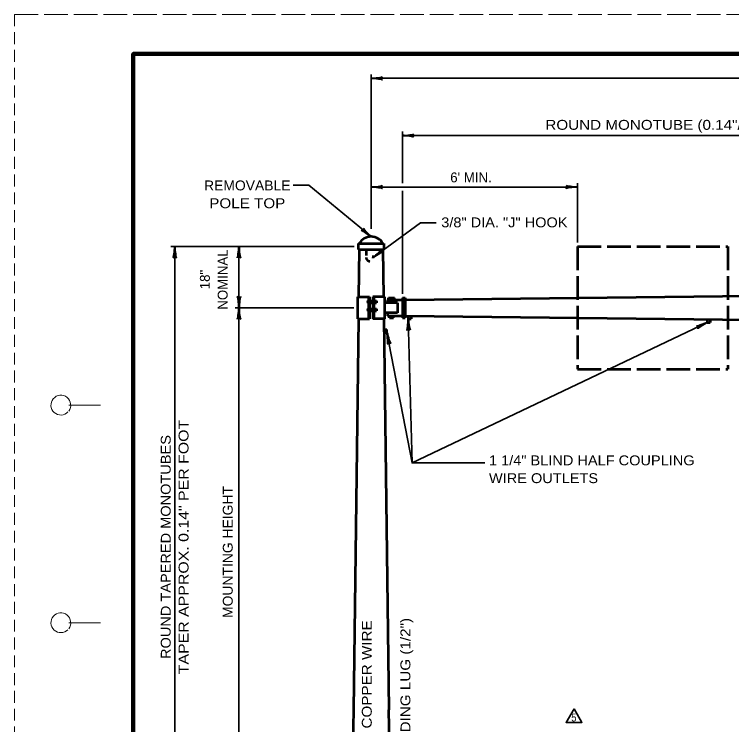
# Model space of a CAD drawing. Extents: x -7 to 673, y 0 to 440.
# Drawn here: x -6.7 to 174.7, y 260.8 to 440.3 of the extents above; entities that cross this region are included whole.
import ezdxf
from ezdxf.enums import TextEntityAlignment as Align

# ---------------------------------------------------------------- set-up
doc = ezdxf.new("R2010")
doc.units = 0
for name, pattern in [('LONG_DASHED', [7.5, 6, -1.5]), ('MEDIUM_DASHED', [4.5, 3, -1.5]), ('SHORT_DASHED', [2.7, 1.5, -1.2])]:
    doc.linetypes.add(name, pattern=pattern)
doc.layers.add('1', color=7, linetype='Continuous', lineweight=35)
doc.layers.add('61', color=7, linetype='Continuous', lineweight=35)

msp = doc.modelspace()

# ---------------------------------------------------------------- linework, layer by layer
at = {"layer": '1', "linetype": 'MEDIUM_DASHED', "lineweight": 13}
msp.add_line((-6.62, 440.305), (-6.68, 0.265), dxfattribs=at)
msp.add_line((-6.62, 440.305), (-6.68, 0.265), dxfattribs=at)
at = {"layer": '1'}
for p, q in [((83.512, 386.136), (83.512, 425.136)), ((83.512, 424.136), (389.819, 424.136)), ((91.415, 397.669), (91.415, 410.678)), ((91.415, 409.678), (236.665, 409.678)), ((135.665, 382.669), (135.665, 397.669)), ((135.665, 396.669), (83.512, 396.669)), ((91.415, 369.678), (91.415, 395.669)), ((79.262, 381.636), (32.884, 381.636)), ((50.108, 366.137), (50.108, 381.636)), ((79.108, 366.137), (49.108, 366.137)), ((50.108, 366.137), (50.108, 221.728)), ((93.892, 326.934), (168.505, 362.469)), ((93.892, 326.934), (112.301, 326.934))]:
    msp.add_line(p, q, dxfattribs=at)
at = {"layer": '1', "lineweight": 53}
for p, q in [((80.262, 382.386), (86.762, 382.386)), ((80.262, 382.386), (80.262, 380.886)), ((80.262, 380.886), (86.762, 380.886)), ((80.512, 380.886), (80.358, 368.887)), ((86.512, 380.886), (86.665, 368.887)), ((86.762, 382.386), (86.762, 380.886)), ((80.108, 368.887), (83.108, 368.887)), ((80.108, 368.887), (80.108, 363.387)), ((82.858, 368.887), (82.858, 363.387)), ((83.108, 368.887), (83.108, 363.387)), ((86.915, 368.887), (83.915, 368.887)), ((83.915, 368.887), (83.915, 363.387)), ((84.165, 368.887), (84.165, 363.387)), ((84.165, 368.137), (84.415, 368.137)), ((84.415, 368.137), (84.415, 367.137)), ((86.915, 368.887), (86.915, 363.387)), ((87.665, 368.137), (91.415, 368.178)), ((87.665, 368.137), (87.665, 367.387)), ((87.915, 368.14), (87.915, 368.64)), ((87.915, 368.64), (89.415, 368.64)), ((89.415, 368.14), (89.415, 368.64)), ((91.415, 368.678), (91.415, 363.595)), ((91.415, 368.678), (92.165, 368.678)), ((92.165, 368.187), (234.165, 369.762)), ((92.165, 368.678), (92.165, 363.595)), ((83.108, 367.887), (83.915, 367.887)), ((83.108, 367.387), (83.915, 367.387)), ((84.165, 367.137), (84.415, 367.137)), ((84.415, 367.887), (84.915, 367.887)), ((84.415, 367.387), (84.915, 367.387)), ((84.915, 367.887), (84.915, 367.387)), ((90.165, 367.387), (86.915, 367.387)), ((90.165, 367.387), (90.165, 364.887)), ((83.108, 365.887), (83.915, 365.887)), ((83.108, 365.387), (83.915, 365.387)), ((84.165, 366.137), (84.415, 366.137)), ((84.165, 365.137), (84.415, 365.137)), ((84.415, 366.137), (84.415, 365.137)), ((84.415, 365.887), (84.915, 365.887)), ((84.415, 365.387), (84.915, 365.387)), ((84.915, 365.887), (84.915, 365.387)), ((90.165, 364.887), (86.915, 364.887)), ((87.665, 364.887), (87.665, 364.137)), ((80.288, 363.387), (79.025, 264.508)), ((80.108, 363.387), (83.108, 363.387)), ((86.915, 363.387), (83.915, 363.387)), ((86.735, 363.387), (87.999, 264.505)), ((87.665, 364.137), (91.415, 364.095)), ((88.165, 363.631), (88.165, 364.131)), ((88.165, 363.631), (89.165, 363.62)), ((89.165, 363.62), (89.165, 364.12)), ((91.415, 363.595), (92.165, 363.595)), ((92.165, 364.087), (234.165, 362.512)), ((92.915, 364.079), (92.915, 363.329)), ((92.915, 363.329), (93.665, 363.329)), ((93.665, 364.079), (93.665, 363.329)), ((169.255, 363.219), (169.255, 362.469)), ((86.77, 360.637), (87.52, 360.637)), ((86.77, 359.887), (87.52, 359.887)), ((87.52, 359.887), (87.52, 360.637)), ((79.025, 264.508), (78.484, 226.268)), ((87.944, 264.508), (88.484, 226.268))]:
    msp.add_line(p, q, dxfattribs=at)
at = {"layer": '1', "linetype": 'SHORT_DASHED', "lineweight": 53}
for p, q in [((82.262, 380.886), (82.262, 378.886)), ((84.012, 379.386), (84.012, 378.886))]:
    msp.add_line(p, q, dxfattribs=at)
at = {"layer": '1', "linetype": 'LONG_DASHED', "lineweight": 53}
for p, q in [((135.665, 381.669), (135.665, 350.604)), ((135.665, 381.669), (173.665, 381.669)), ((173.665, 381.669), (173.665, 350.604)), ((135.665, 350.604), (173.665, 350.604))]:
    msp.add_line(p, q, dxfattribs=at)
at = {"layer": '1'}
for points in [[(83.512, 384.136), (67.806, 397.108), (63.771, 397.108)], [(84.012, 378.886), (95.966, 387.617), (100.002, 387.617)], [(33.884, 115.888), (33.884, 221.728), (33.884, 381.636)], [(87.52, 359.887), (93.892, 326.934), (92.915, 363.329)]]:
    msp.add_lwpolyline(points, dxfattribs=at)
at = {"layer": '1', "lineweight": 53}
msp.add_lwpolyline([(168.505, 363.219), (168.505, 362.469), (169.255, 362.469)], dxfattribs=at)
at = {"layer": '1'}
msp.add_lwpolyline([(134.814, 264.807), (132.814, 261.343), (136.814, 261.343)], close=True, dxfattribs=at)
at = {"layer": '1', "lineweight": 53}
for centre, radius, start, end in [((83.512, 380.722), 3.414, 29.1749, 150.8251), ((82.894, 367.637), 0.253, 98.06402, 261.93598), ((82.894, 365.637), 0.253, 98.06402, 261.93598)]:
    msp.add_arc(centre, radius, start, end, dxfattribs=at)
at = {"layer": '1', "linetype": 'SHORT_DASHED', "lineweight": 53}
msp.add_arc((83.137, 378.83), 0.877, 176.35082, 3.64918, dxfattribs=at)
at = {"layer": '1', "lineweight": 40}
for centre, major_axis, ratio, start_param, end_param in [((84.603, 424.412), (-1.786, -0.156), 0.122415, 0.8963533, 3.1415927), ((84.632, 423.924), (-1.756, 0.176), 0.07063, 3.1407148, 5.41811), ((92.506, 409.955), (-1.786, -0.156), 0.122415, 0.8963533, 3.1415927), ((92.536, 409.467), (-1.756, 0.176), 0.07063, 3.1407148, 5.41811), ((84.632, 396.458), (-1.756, 0.176), 0.07063, 3.1407148, 5.41811), ((84.632, 396.458), (-1.756, 0.176), 0.07063, 3.1407148, 5.41811), ((84.603, 396.946), (-1.786, -0.156), 0.122415, 0.8963533, 3.1415927), ((84.603, 396.946), (-1.786, -0.156), 0.122415, 0.8963533, 3.1415927), ((134.574, 396.393), (1.786, 0.156), 0.122415, 0.8963533, 3.1415927), ((134.545, 396.881), (1.756, -0.176), 0.07063, 3.1407148, 5.41811), ((82.783, 385.012), (1.242, -1.254), 0.07063, 3.1407148, 5.41811), ((82.494, 384.618), (1.476, -1.017), 0.122415, 0.8963533, 3.1415927), ((33.673, 380.515), (0.176, 1.756), 0.07063, 3.1407148, 5.41811), ((34.161, 380.545), (-0.156, 1.786), 0.122415, 0.8963533, 3.1415927), ((49.897, 380.515), (0.176, 1.756), 0.07063, 3.1407148, 5.41811), ((49.897, 380.515), (0.176, 1.756), 0.07063, 3.1407148, 5.41811), ((50.385, 380.545), (-0.156, 1.786), 0.122415, 0.8963533, 3.1415927), ((50.385, 380.545), (-0.156, 1.786), 0.122415, 0.8963533, 3.1415927), ((84.73, 379.753), (-1.35, -1.179), 0.122415, 0.8963533, 3.1415927), ((85.041, 379.376), (1.522, 0.894), 0.07063, 6.2823074, 8.5597026), ((49.832, 367.228), (0.156, -1.786), 0.122415, 0.8963533, 3.1415927), ((49.832, 367.228), (0.156, -1.786), 0.122415, 0.8963533, 3.1415927), ((50.32, 367.257), (-0.176, -1.756), 0.07063, 3.1407148, 5.41811), ((50.32, 367.257), (-0.176, -1.756), 0.07063, 3.1407148, 5.41811), ((49.897, 365.016), (0.176, 1.756), 0.07063, 3.1407148, 5.41811), ((49.897, 365.016), (0.176, 1.756), 0.07063, 3.1407148, 5.41811), ((50.385, 365.046), (-0.156, 1.786), 0.122415, 0.8963533, 3.1415927), ((50.385, 365.046), (-0.156, 1.786), 0.122415, 0.8963533, 3.1415927), ((92.734, 362.203), (-0.128, -1.761), 0.07063, 6.2823074, 8.5597026), ((93.221, 362.245), (-0.204, 1.781), 0.122415, 0.8963533, 3.1415927), ((167.402, 362.179), (1.661, 0.597), 0.07063, 3.1407148, 5.41811), ((167.638, 361.751), (1.545, 0.909), 0.122415, 0.8963533, 3.1415927), ((87.525, 358.747), (-0.161, 1.758), 0.07063, 3.1407148, 5.41811), ((87.525, 358.747), (-0.161, 1.758), 0.07063, 3.1407148, 5.41811), ((87.999, 358.868), (-0.492, 1.724), 0.122415, 0.8963533, 3.1415927), ((87.999, 358.868), (-0.492, 1.724), 0.122415, 0.8963533, 3.1415927)]:
    msp.add_ellipse(centre, major_axis=major_axis, ratio=ratio, start_param=start_param, end_param=end_param, dxfattribs=at)
at = {"layer": '61', "linetype": 'LONG_DASHED', "lineweight": 13}
msp.add_line((-6.62, 440.305), (673.4, 440.305), dxfattribs=at)
msp.add_line((-6.62, 440.305), (673.4, 440.305), dxfattribs=at)
at = {"layer": '61', "lineweight": 13}
for p, q in [((7.1, 341.545), (15.08, 341.565)), ((7.1, 341.545), (15.08, 341.565)), ((7.08, 286.545), (15.08, 286.545)), ((7.08, 286.545), (15.08, 286.545))]:
    msp.add_line(p, q, dxfattribs=at)
at = {"layer": '61', "lineweight": 158}
msp.add_lwpolyline([(662.42, 430.305), (23.38, 430.305), (23.38, 10.285)], dxfattribs=at)
msp.add_lwpolyline([(662.42, 430.305), (23.38, 430.305), (23.38, 10.285)], dxfattribs=at)
at = {"layer": '61', "lineweight": 13}
for centre, end in [((5.078, 341.547), 316.23216), ((5.078, 341.547), 316.23216), ((5.078, 286.547), 315.37577), ((5.078, 286.547), 315.37577)]:
    msp.add_arc(centre, 2.5, 323.13009, end, dxfattribs=at)

# ---------------------------------------------------------------- texts
at = {"layer": '1'}
for s, height, width, p in [('ROUND MONOTUBE (0.14"/FT. TAPER)', 2.5, 1.15, (162.857, 411.13)), ('REMOVABLE', 2.5, 1.05, (52.212, 395.817)), ('POLE TOP', 2.5, 1.15, (52.212, 391.317)), ('3/8" DIA. "J" HOOK', 2.5, 1.1, (117.204, 386.484)), ('5', 2, 0.9, (134.773, 261.611))]:
    msp.add_text(s, height=height, dxfattribs=dict(at, width=width)).set_placement(p, align=Align.CENTER)
msp.add_text("6' MIN.", height=2.5, dxfattribs=at).set_placement((108.766, 397.844), align=Align.CENTER)
for s, p in [('NOMINAL', (47.237, 373.286)), ('18"', (42.737, 373.286))]:
    msp.add_text(s, height=2.5, rotation=90, dxfattribs=at).set_placement(p, align=Align.CENTER)
for s, width, p in [('TAPER APPROX. 0.14" PER FOOT', 1.2, (37.349, 305.69)), ('ROUND TAPERED MONOTUBES', 1.1, (32.849, 305.69)), ('MOUNTING HEIGHT', 1.05, (48.527, 304.431)), ('4 AWG COPPER WIRE', 1.15, (83.676, 266.765)), ('GROUNDING LUG (1/2")', 1.15, (93.443, 266.142))]:
    msp.add_text(s, height=2.5, rotation=90, dxfattribs=dict(at, width=width)).set_placement(p, align=Align.CENTER)
at = {"layer": '1', "width": 1.1}
for s, p in [('1 1/4" BLIND HALF COUPLING', (113.313, 326.338)), ('WIRE OUTLETS', (113.313, 321.838))]:
    msp.add_text(s, height=2.5, dxfattribs=at).set_placement(p)

doc.saveas('drawing.dxf')
